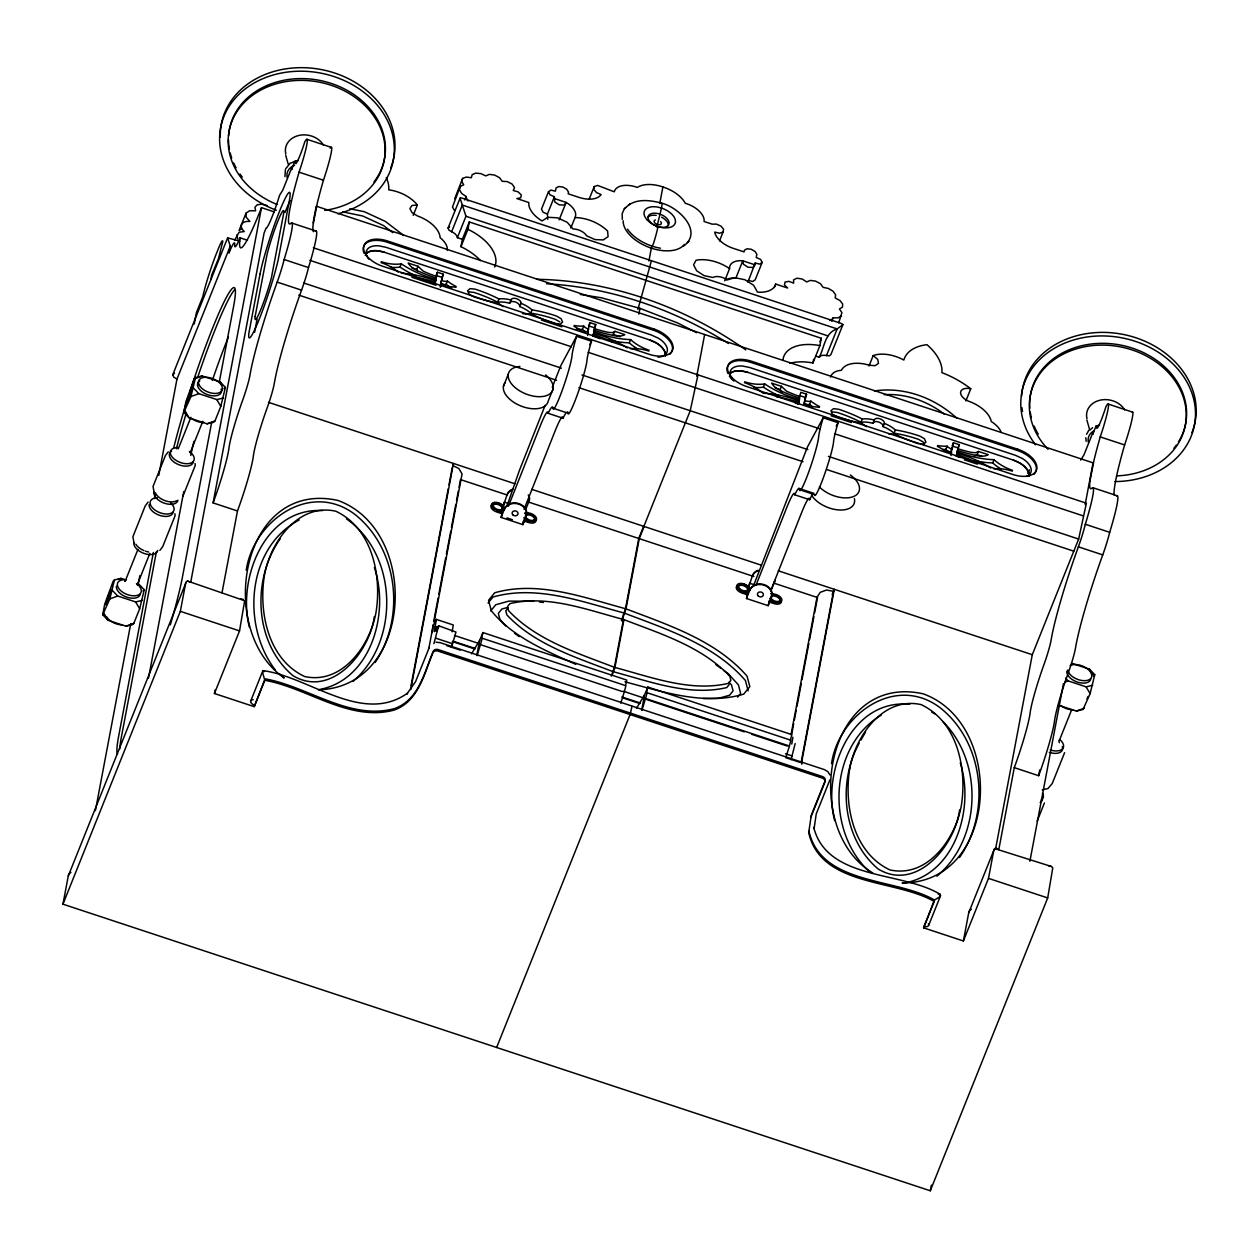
<?xml version="1.0" encoding="UTF-8"?>
<svg xmlns="http://www.w3.org/2000/svg" width="1259" height="1259" viewBox="0 0 1259 1259"><rect width="100%" height="100%" fill="white"/><g stroke="black" fill="none" stroke-linecap="round" stroke-linejoin="round"><path stroke-width="1.5" d="M106.149 603.391L106.055 604.792L111.107 589.889L108.085 596.546M838.699 322.871L841.925 312.657L839.438 308.959L842.476 307.149L842.649 303.97L839.926 300.523L835.221 297.942L835.598 294.779L833.049 291.238L828.391 288.468L823.134 287.351L820.475 283.763L815.596 281.119L810.324 280.411L806.72 281.937L802.203 279.026L796.963 278.192L793.579 279.844L793.674 283.165L788.937 281.339L785.034 282.095L784.483 284.927L787.646 288.028L775.701 284.093A26.974 15.155 21.8 0 1 757.462 292.119L753.622 285.274L744.919 279.734L734.784 277.672L727.214 279.923A10.796 6.059 21.8 0 0 712.862 277.484L704.096 275.642L696.683 270.795L693.567 264.878L696.022 260.283A29.728 16.713 21.8 0 1 729.559 268.655A18.743 10.544 21.8 0 1 742.794 260.802L754.865 264.783L755.18 263.068L759.696 264.107L762.183 262.423L760.593 259.385L756.234 257.513L756.848 254.271L755.007 251.407L751.182 249.266L747.043 248.778L744.415 250.163L744.085 251.926L733.131 248.306A22.127 12.433 21.8 0 1 714.703 232.097L719.487 233.23L723.012 232.144L723.642 229.358L721.061 226.179L716.481 224.118L712.075 224.133L704.111 221.505A20.962 11.772 21.8 0 0 685.289 203.281A27.887 15.675 21.8 0 0 662.895 186.962A27.887 15.675 21.8 0 0 637.337 187.434A20.962 11.772 21.8 0 0 614.25 191.809L597.632 185.403L594.217 186.6L589.338 198.749M814.101 828.658L816.225 813.959L829.949 779.73M594.217 186.6L593.776 189.432L596.514 192.596L601.141 194.563A22.127 12.433 21.8 0 1 579.093 197.411L568.155 193.792L568.486 192.029L566.644 189.18L562.82 187.024L558.681 186.537L556.053 187.921L555.439 191.163L550.938 190.109L548.452 191.793L541.48 209.167L543.07 212.204L547.429 214.077L547.759 219.271M138.978 584.286L144.281 589.779L139.67 608.758L133.847 623.299L132.573 624.621L125.931 626.179L108.022 620.262L102.719 614.754L104.717 604.163L113.168 581.233L114.443 579.927L121.069 578.369L124.657 579.549M102.719 614.754L109.832 598.891L114.443 579.927M813.723 827.368C827.116 880.655 902.341 871.039 940.158 894.331L939.67 896.912L934.446 900.012L923.602 927.836L963.387 940.977L968.722 912.728L994.547 848.535L1051.328 866.46L1052.792 867.781L1047.693 897.935L930.291 1190.778L62.95 904.182L68.285 875.934L186.411 581.501L187.717 581.107L244.655 600.748L239.54 630.901L214.439 693.52L254.239 706.661L264.799 680.301L262.785 673.235L263.273 670.669C309.289 676.76 362.214 725.247 407.538 693.158L406.814 694.087L415.596 681.575L429.319 647.346M95.416 810.639L130.731 623.756M138.018 585.23L139.843 575.599M154.401 498.533L155.487 492.741M158.76 475.414L176.968 379.085L230.287 246.087L227.627 237.888L239.792 241.083M194.232 324.082L196.388 312.673L202.856 296.51A34.292 3.116 -71.7 0 1 217.602 250.62A20.27 1.841 -71.7 0 1 222.796 241.445L218.484 258.567L211.732 274.918A49.526 4.501 -71.7 0 0 210.977 279.655M153.362 552.465L118.724 735.791A103.631 9.427 -71.7 0 0 117.528 754.11M156.462 551.442L121.462 736.688A103.631 9.427 -71.7 0 0 119.715 748.979M183.845 412.385L185.844 401.794L194.279 378.88L195.554 377.558L202.195 376L220.105 381.918L225.408 387.426L220.797 406.389L214.974 420.931L213.684 422.253L207.058 423.811L189.149 417.894L183.845 412.385L190.943 396.538L195.554 377.558M148.515 678.05L183.751 491.577M230.287 246.087L228.965 253.09A26.408 2.408 -71.7 0 1 234.725 244.671A29.571 2.691 -71.7 0 0 240.107 237.841A91.718 8.341 -71.7 0 0 261.479 207.672L274.383 211.937M211.685 422.269L182.524 576.653A103.631 9.427 -71.7 0 1 170.311 624.857M219.349 381.745L233.576 306.488A103.631 9.427 -71.7 0 0 225.377 299.312A103.631 9.427 -71.7 0 0 190.345 390.369M62.95 904.182L180.336 611.339L185.687 583.09M190.77 581.941L261.479 207.672M213.101 502.908L264.091 233.057L266.074 228.084A28.233 2.565 -71.7 0 0 279.545 195.35L282.771 190.156L292.324 166.33L291.71 169.572A9.49 0.866 -71.7 0 1 295.535 161.813A20.018 1.826 -71.7 0 0 298.131 159.862A20.018 1.826 -71.7 0 0 304.788 141.858A31.145 2.833 -71.7 0 1 306.787 144.895A31.145 2.833 -71.7 0 1 299.06 172.168A85.455 7.774 -71.7 0 0 290.971 223.331A47.165 4.296 -71.7 0 1 284.125 259.527A23.606 2.156 -71.7 0 1 277.185 282.11A82.48 7.507 -71.7 0 0 249.959 375.166A22.457 2.046 -71.7 0 1 242.688 400.11A41.578 3.777 -71.7 0 0 228.949 448.173A45.182 4.107 -71.7 0 1 213.101 502.908L237.479 510.965L221.993 592.863M254.586 332.345L257.088 319.094M214.439 693.52L215.1 690.042M313.082 222.843L316.229 206.177L1093.048 462.84L1085.179 504.481M254.239 706.661L265.082 678.837C307.936 686.438 349.388 720.604 394.335 708.644C418.838 699.957 424.252 672.621 433.19 651.359A3.95 3.242 10.7 0 1 438.132 649.565L822.583 776.598A3.95 3.242 10.7 0 1 825.101 780.863L811.237 815.439L808.687 832.734C821.167 886.966 895.621 879.034 934.162 901.475L923.602 927.836M435.85 276.901L435.315 279.75L437.408 272.227L443.152 274.132L440.634 283.842A6.515 3.667 21.8 0 0 446.158 284.298A31.034 17.437 21.8 0 0 451.745 288.059M434.717 282.913L436.291 278.176A118.44 66.554 21.8 0 1 417.516 270.779A15.407 8.656 21.8 0 1 408.184 263.037L417.988 266.278L423.244 271.189A99.131 55.711 21.8 0 0 436.605 276.524M440.634 283.842L443.152 274.132M440.729 286.91L441.342 283.668A6.515 3.667 21.8 0 1 446.394 286.706A31.034 17.437 21.8 0 1 455.947 287.32L456.104 286.47A31.034 17.437 21.8 0 1 447.449 281.072A6.515 3.667 21.8 0 1 441.925 280.615M480.419 260.503A43.735 24.582 21.8 0 0 460.951 246.685L462.352 239.336L469.308 221.962L821.293 338.262L819.892 345.627L812.936 362.985A43.735 24.582 21.8 0 0 789.96 363.316M460.951 246.685L467.923 229.327L469.308 221.962M411.016 685.825L448.267 488.681M448.991 484.825L452.28 467.419M410.733 689.602L453.46 463.469L452.642 465.5L458.89 468.553L462.069 473.951L434.119 622.166M433.049 624.842L432.136 632.663M433.773 621.017L438.101 598.088M438.824 594.264L445.686 557.942M446.41 554.117L450.753 531.188M451.462 527.364L455.805 504.434M456.529 500.61L458.323 491.041M459.047 487.233L460.495 479.585L507.44 495.086M428.926 647.992L433.096 625.928L436.354 619.397L453.271 624.983L452.123 631.845M554.07 198.434L566.125 202.416L564.315 205.075L559.264 204.839L554.715 201.896L554.385 196.719L550.041 194.83L548.452 191.793M501.145 517.433L504.324 509.203A11.488 9.442 10.7 0 1 518.865 503.584A11.488 9.442 10.7 0 1 526.026 516.379L522.831 524.61L501.145 517.433L502.168 512.901L496.88 511.154L497.179 510.383M503.285 506.118L507.078 494.661A11.488 9.442 10.7 0 1 512.681 489.169M501.554 516.111L502.168 512.901M476.799 655.325L479.616 640.422L482.937 632.569L626.699 680.065L626.463 682.158L625.408 685.573L481.646 638.061L482.937 632.569M504.324 509.203L504.229 509.769A11.488 9.442 10.7 0 1 518.755 504.135A11.488 9.442 10.7 0 1 525.916 516.93M507.078 494.661L506.968 495.228A11.488 9.442 10.7 0 1 512.57 489.735M506.952 506.087L519.385 470.488L545.131 405.351M522.831 524.61L523.555 520.833L528.843 522.579A6.751 3.793 21.8 0 0 535.941 520.911M529.315 496.833A11.488 9.442 10.7 0 1 528.764 501.837L528.654 502.388A11.488 9.442 10.7 0 0 528.261 494.913M588.079 329.118L587.465 332.36L589.983 322.65L595.727 324.539L593.618 332.061L595.727 324.539M587.575 335.429L588.189 332.187A6.515 3.667 21.8 0 0 582.649 331.731A31.034 17.437 21.8 0 0 574.01 326.317L574.167 325.483A31.034 17.437 21.8 0 0 583.72 326.097A6.515 3.667 21.8 0 0 588.756 329.134M593.02 335.224L594.594 330.488A118.44 66.554 21.8 0 0 613.794 335.634A15.407 8.656 21.8 0 0 624.794 334.611L614.99 331.369L612.393 332.612L608.601 332.439A99.131 55.711 21.8 0 1 594.909 328.835M592.8 336.342L594.594 330.488M638.88 314.073L639.965 308.361L601.33 297.769L580.257 294.449M648.92 260.959L651.344 248.149L653.563 243.255A26.895 2.455 -71.7 0 0 658.001 226.557L657.607 227.297M659.763 203.517L662.895 186.962M656.836 227.155L661.494 208.065A26.895 2.455 -71.7 0 0 661.683 203.187C651.139 200.323 638.219 198.45 628.697 205.012M614.408 667.333L623.457 619.444C660.629 633.812 701.798 646.465 729.779 676.256L730.865 680.379L728.442 683.338C690.31 692.308 651.045 677.012 614.408 667.333L611.276 676.177M621.411 620.593L625.503 608.664L638.754 538.474L643.632 526.293M614.911 667.506L623.96 619.617C587.323 609.923 548.058 594.626 509.926 603.612L507.503 606.57L508.589 610.678C536.586 640.469 577.739 653.122 614.911 667.506L612.252 674.808M621.899 620.75L625.991 608.837L639.257 538.647L644.12 526.467M696.762 376.173L704.647 334.501M641.728 709.824L644.545 694.921L647.866 687.052L791.628 734.564L791.392 736.657L790.337 740.056L646.575 692.56L647.866 687.052M747.893 282.158L755.18 263.068M746.493 598.513L749.672 590.266A11.488 9.442 10.7 0 1 764.213 584.648A11.488 9.442 10.7 0 1 771.358 597.443L768.179 605.673L746.493 598.513L747.516 593.965L742.212 592.218L742.527 591.447M746.902 597.175L747.516 593.965M758.028 570.233A11.488 9.442 10.7 0 0 752.426 575.741L748.633 587.182L749.546 583.2L754.975 584.994M749.672 590.266L749.561 590.833A11.488 9.442 10.7 0 1 764.103 585.199A11.488 9.442 10.7 0 1 771.263 597.994L771.358 597.443M752.426 575.741L752.315 576.292A11.488 9.442 10.7 0 1 757.918 570.799M762.907 393.28A68.254 38.352 21.8 0 1 792.572 398.694L799.213 400.897L798.93 402.392A118.44 66.554 21.8 0 0 779.73 397.246A15.407 8.656 21.8 0 0 776.52 396.774M804.06 403.934L805.272 397.451L799.544 395.546L798.725 399.843L800.834 392.32L806.578 394.209L804.06 403.934A6.515 3.667 21.8 0 0 809.584 404.375A31.034 17.437 21.8 0 0 812.26 406.327M812.936 362.985L813.629 359.319M768.179 605.673L769.202 601.125L774.49 602.888L774.804 602.117M774.789 580.462A11.488 9.442 10.7 0 1 774.112 582.901L774.002 583.468A11.488 9.442 10.7 0 0 774.694 581.013M791.171 734.013L817.012 597.285L820.27 592.312L826.534 590.03L833.489 591.321L801.338 761.412M791.518 735.162L793.689 723.705M794.398 719.88L796.207 710.328M796.931 706.504L801.275 683.558M801.983 679.734L808.845 643.428M809.568 639.603L813.912 616.658M814.636 612.834L817.516 597.553L774.285 583.263M801.432 763.253L834.292 589.306L832.136 594.72M951.19 450.832L951.804 447.59M951.001 455.506L951.615 452.264A6.515 3.667 21.8 0 0 946.076 451.808A31.034 17.437 21.8 0 0 937.436 446.41L937.593 445.56A31.034 17.437 21.8 0 0 947.146 446.174A6.515 3.667 21.8 0 0 952.182 449.211L950.891 452.437A6.515 3.667 21.8 0 1 945.839 449.4A31.034 17.437 21.8 0 1 942.786 449.463M952.182 449.211L953.409 442.727L959.153 444.632L957.045 452.154L959.153 444.632M990.676 468.018A68.254 38.352 21.8 0 0 964.174 455.396L957.532 453.209L957.249 454.704A118.44 66.554 21.8 0 1 976.024 462.1A15.407 8.656 21.8 0 1 979.014 463.674M958.02 450.565L956.447 455.302L958.02 450.565A118.44 66.554 21.8 0 0 977.22 455.727A15.407 8.656 21.8 0 0 988.221 454.688L978.416 451.446L975.819 452.689L972.027 452.516A99.131 55.711 21.8 0 1 958.335 448.912M934.162 901.475L934.446 900.012C895.904 877.554 821.45 885.502 808.955 831.255M963.387 940.977L988.488 878.373L993.823 850.124M930.291 1190.778L931.361 1185.128M995.507 849.353L1032.286 654.711L1078.648 539.057L1086.391 503.207L313.318 247.771M998.812 849.542L1014.282 767.644A45.182 4.107 -71.7 0 0 1030.13 712.909A41.578 3.777 -71.7 0 1 1043.868 664.846A22.457 2.046 -71.7 0 0 1051.139 639.887A82.48 7.507 -71.7 0 1 1078.365 546.831A23.606 2.156 -71.7 0 0 1085.305 524.263A47.165 4.296 -71.7 0 0 1092.151 488.067A85.455 7.774 -71.7 0 1 1089.901 481.442L1094.071 459.944A85.455 7.774 -71.7 0 1 1100.24 436.904A31.145 2.833 -71.7 0 0 1107.967 409.631A31.145 2.833 -71.7 0 0 1105.969 406.578A20.018 1.826 -71.7 0 1 1099.312 424.598A20.018 1.826 -71.7 0 1 1096.715 426.549A9.49 0.866 -71.7 0 0 1092.891 434.292L1093.504 431.066L1083.952 454.892L1080.726 460.086M1014.282 767.644L1038.659 775.701L1039.745 769.91M1029.893 861.25L1063.43 683.763M1058.473 705.15L1076.382 711.067L1083.023 709.494L1090.121 693.646L1094.748 674.667L1089.444 669.174L1071.535 663.257M190.739 455.49L193.083 444.868A89.845 8.184 -71.7 0 1 193.965 441.342M285.4 169.509L284.943 176.606M451.43 647.441L455.978 632.049L438.62 625.754C433.348 638.549 438.462 624.228 436.401 627.69A10.182 0.929 -71.7 0 1 435.205 626.258L436.354 619.397M791.754 744.069L792.902 737.207M188.016 398.017L187.182 402.424L192.218 387.52L190.534 390.558M559.169 219.79L566.125 202.416A18.743 10.544 21.8 0 1 575.017 217.587A29.728 16.713 21.8 0 1 607.593 231.058L608.113 236.645L603.266 239.918L595.003 239.588L586.615 235.779A10.796 6.059 21.8 0 0 573.081 228.996L567.195 222.308L557.532 217.807L547.87 217.288L542.047 220.954A26.974 15.155 21.8 0 1 528.811 202.51L516.867 198.56L520.754 197.789L521.273 194.94L518.094 191.856L513.263 190.502L514.538 187.638L512.13 184.082L507.22 181.564L502.199 181.312L499.555 177.724L494.661 175.08L489.405 174.371L485.785 175.898L480.749 173.6L475.65 173.144L472.156 174.686L471.354 177.724L466.271 177.063L462.651 178.416L461.691 181.327L463.705 184.805L460.212 186.521L459.441 189.7L461.612 193.382L466.082 196.514A17.217 9.679 21.8 0 0 468.112 200.999M451.493 646.26L452.28 643.113M246.229 570.264C253.389 521.305 309.683 480.545 354.55 514.128C398.237 548.405 405.776 617.256 375.151 662.47M374.316 616.548C369.753 652.304 331.148 698.808 292.891 675.611C253.925 642.641 251.706 579.156 280.238 538.742M622.292 691.537L480.403 644.639L480.859 643.113A10.513 0.96 -71.7 0 0 481.914 639.116A10.513 0.96 -71.7 0 0 481.835 637.951L481.646 638.061M831.507 763.662C838.683 714.687 894.976 673.927 939.844 707.527C984.145 742.259 991.069 812.165 959.484 857.536M959.61 809.93C955.03 845.702 916.442 892.206 878.184 869.009C842.664 839.139 837.314 782.484 859.205 743.109M106.889 600.37L107.692 597.82M637.904 309.462L651.422 260.692M433.914 643.679L438.62 625.754M791.061 759.649L795.169 743.565M454.719 198.686L462.651 178.416M754.235 583.908L807.46 447.008L823.166 417.783L838.085 422.709A31.381 2.848 -71.7 0 0 833.568 441.83A29.366 2.675 -71.7 0 1 823.811 476.469A29.366 2.675 -71.7 0 1 814.494 494.614L799.575 489.688A41.83 3.808 -71.7 0 0 794.712 494.787A36.212 3.289 -71.7 0 0 786.403 508.431L756.454 584.066M552.276 387.253L560.869 365.535L576.575 336.295L591.494 341.22A31.381 2.848 -71.7 0 0 586.962 360.357A29.366 2.675 -71.7 0 1 577.22 394.996A29.366 2.675 -71.7 0 1 567.903 413.141L552.984 408.199A41.83 3.808 -71.7 0 0 548.121 413.298A36.212 3.289 -71.7 0 0 539.812 426.958L508.431 506.197M524.059 509.313L554.731 431.884A36.212 3.289 -71.7 0 1 563.041 418.24A41.83 3.808 -71.7 0 1 565.559 413.597M770.665 590.801L801.322 513.373A36.212 3.289 -71.7 0 1 809.647 499.713A41.83 3.808 -71.7 0 1 813.818 493.339L798.898 488.413M176.968 379.085L173.773 377.149L172.766 374.726L227.627 237.888M234.615 240.217L239.116 232.207L244.23 231.562A11.992 6.736 21.8 0 1 249.896 221.442L246.15 217.178L246.04 213.149L249.644 210.741L255.64 210.804L254.916 207.31L257.135 204.839L261.62 204.163L267.002 205.485M246.04 213.149L239.084 230.507L241.476 228.902M125.302 580.903L137.939 549.396M178.259 448.833L190.88 417.327M137.247 584.853L149.868 553.346M190.188 452.768L202.825 421.261M182.87 496.329L195.255 465.421L195.066 463.422M413.172 215.431L417.358 204.997A28.154 15.816 21.8 0 0 388.732 189.841A52.705 29.618 21.8 0 0 386.261 177.55M390.4 267.238A31.412 17.657 21.8 0 0 399.969 267.05L401.259 263.823A68.254 38.352 21.8 0 0 429.366 277.484L436.007 279.671M417.374 270.874L416.698 269.505L417.988 266.278M250.651 701.184L262.627 671.283M460.212 186.521L452.469 207.058L454.641 210.757M462.352 239.336L457.379 237.683A8.199 4.611 21.8 0 0 451.635 231.735L448.944 230.114L448.094 228.052L460.07 198.167L461.172 197.836L841.657 323.563L842.901 324.665L830.909 354.55L829.429 355.825L826.486 355.589A8.199 4.611 21.8 0 0 819.294 357.273L815.974 356.187M451.635 231.735L462.321 205.075L460.07 198.167M464.697 199.992L466.082 196.514M437.408 272.227L436.118 275.469L441.862 277.358M435 281.402L436.291 278.176M457.379 237.683L465.956 216.28L462.321 205.075L837.172 328.929L842.901 324.665M440.052 286.895L441.342 283.668M446.158 284.298L447.449 281.072M468.836 291.852L473.809 292.387A88.303 49.62 21.8 0 1 497.635 302.191L498.942 298.95A22.426 12.606 21.8 0 1 510.981 300.02A5.304 2.99 21.8 0 1 516.552 298.713A5.304 2.99 21.8 0 1 521.021 303.34A22.426 12.606 21.8 0 1 532.022 309.887A88.303 49.62 21.8 0 1 556.541 316.072L561.105 318.684L562.6 322.099L560.066 324.208L555.109 323.673A88.303 49.62 21.8 0 1 531.267 313.869A22.426 12.606 21.8 0 1 522.391 313.538M497.635 302.191A22.426 12.606 21.8 0 1 509.675 303.246L510.981 300.02M547.429 214.077L554.385 196.719M559.814 321.911L555.25 319.298A88.303 49.62 21.8 0 0 530.731 313.113A22.426 12.606 21.8 0 0 519.731 306.567L521.021 303.34M530.731 313.113L532.022 309.887M503.458 386.245L508.306 374.128M570.846 228.005L575.017 217.587M496.88 511.154A6.751 3.793 21.8 0 0 503.962 509.486A6.751 3.793 21.8 0 0 498.296 503.6L498.611 502.829A6.751 3.793 21.8 0 1 503.065 510.32A6.751 3.793 21.8 0 1 492.017 506.669A6.751 3.793 21.8 0 1 498.611 502.829M553.079 388.921L548.216 401.039A23.669 13.298 21.8 0 1 520.439 405.807A23.669 13.298 21.8 0 1 504.859 383.082M576.166 329.166A31.034 17.437 21.8 0 0 582.429 329.323L583.72 326.097M589.983 322.65L588.693 325.876L594.421 327.781M525.695 509.502L528.764 501.837M526.026 516.379L523.256 523.272L523.854 520.061L529.158 521.808L529.457 521.053M527.285 513.719A6.751 3.793 21.8 0 1 530.574 514.27L530.889 513.499M477.051 655.671L480.403 644.639M612.598 335.382L614.99 331.369M637.699 348.948A31.412 17.657 21.8 0 1 629.327 342.841L630.617 339.6A31.412 17.657 21.8 0 0 649.03 350.222L648.873 351.056A31.412 17.657 21.8 0 0 630.318 348.774M719.534 240.831L723.012 232.144M724.68 280.804L729.559 268.655M643.868 526.388L690.231 410.733L697.99 374.867M762.183 262.423L755.211 279.797L752.725 281.481L748.224 280.427M774.301 287.556L775.701 284.093M620.813 703.183L624.621 690.609A10.513 0.96 -71.7 0 0 625.676 686.611A10.513 0.96 -71.7 0 0 625.597 685.463L625.408 685.573M496.628 1047.472L630.082 714.545L631.971 706.504M753.826 387.316A31.412 17.657 21.8 0 0 763.395 387.127L764.685 383.901A68.254 38.352 21.8 0 0 792.792 397.561L799.434 399.764L799.717 398.253A118.44 66.554 21.8 0 1 780.942 390.872A15.407 8.656 21.8 0 1 771.61 383.114L781.414 386.356L786.67 391.281A99.131 55.711 21.8 0 0 800.032 396.601M641.98 710.17L645.788 697.596A10.513 0.96 -71.7 0 0 646.843 693.599A10.513 0.96 -71.7 0 0 646.764 692.45L646.575 692.56M781.965 392.289L780.108 389.582L781.414 386.356M819.892 341.74L821.293 338.262M797.923 404.123L799.213 400.897M831.79 321.297L833.175 317.819L838.242 317.835L841.484 315.93M819.294 357.273C824.377 347.547 824.802 332.675 837.172 328.929L826.486 355.589M805.272 397.451L806.578 394.209M809.584 404.375L810.875 401.149A31.034 17.437 21.8 0 0 819.53 406.563L819.373 407.397A31.034 17.437 21.8 0 0 809.82 406.783A6.515 3.667 21.8 0 0 804.769 403.746M743.644 584.664L743.959 583.893A6.751 3.793 21.8 0 1 748.413 591.384A6.751 3.793 21.8 0 1 737.365 587.733A6.751 3.793 21.8 0 1 743.959 583.893M771.043 590.581L774.112 582.901M769.202 601.125L768.903 601.896L774.191 603.643A6.751 3.793 21.8 0 0 781.288 601.975M868.993 366.039L873.164 355.62A28.154 15.816 21.8 0 1 903.82 360.043A52.705 29.618 21.8 0 1 926.954 344.667A52.705 29.618 21.8 0 1 941.889 372.617A68.395 38.431 21.8 0 1 970.752 388.795L965.873 400.944M832.168 411.913L837.125 412.448A88.303 49.62 21.8 0 1 860.967 422.237L862.258 419.011A22.426 12.606 21.8 0 1 874.297 420.065A5.304 2.99 21.8 0 1 879.884 418.759A5.304 2.99 21.8 0 1 884.353 423.386A22.426 12.606 21.8 0 1 895.354 429.933A88.303 49.62 21.8 0 1 919.873 436.118L924.436 438.73L925.916 442.161L923.398 444.254L920.093 443.892M860.967 422.237A22.426 12.606 21.8 0 1 873.006 423.307L874.297 420.065M924.625 445.387L923.146 441.972L918.566 439.36A88.303 49.62 21.8 0 0 894.047 433.175A22.426 12.606 21.8 0 0 883.047 426.612L884.353 423.386M894.047 433.175L895.354 429.933M785.742 757.682L789.456 746.036L645.694 698.54M945.839 449.4L947.146 446.174M953.409 442.727L952.119 445.969L957.847 447.858M810.969 816.918L824.818 782.327A3.95 3.242 10.7 0 0 822.316 778.062L437.864 651.045A3.95 3.242 10.7 0 0 432.907 652.839C423.968 674.084 418.57 701.436 394.051 710.107C349.121 722.068 307.668 687.902 264.799 680.301M956.226 456.435L957.532 453.209M974.387 455.931L977.11 454.688L978.416 451.446M974.387 460.589A68.254 38.352 21.8 0 0 992.753 462.919L994.043 459.692A31.412 17.657 21.8 0 0 1012.456 470.299L1012.299 471.149A31.412 17.657 21.8 0 0 993.744 468.852M1027.958 473.431L1029.421 469.78M928.717 925.223L940.693 895.338M1059.527 740.024L1071.456 710.265M1037.148 821.136L1044.435 802.959M1064.595 752.677L1052.209 783.57L1047.976 788.527L1042.263 789.881M630.098 203.801L624.322 208.789L622.151 213.684L622.324 219.349M683.181 246.355C703.986 231.687 678.444 207.121 661.683 203.187M1086.58 434.229L1088.846 430.185M1086.942 698.934L1088.044 696.495M589.637 344.667L591.494 341.22M836.244 426.156L838.085 422.709M861.014 739.977L865.531 732.124M285.84 168.549L290.436 162.93M471.558 653.814L479.616 640.422M636.487 708.313L644.545 694.921M789.456 746.036L789.55 745.108A10.513 0.96 -71.7 0 0 790.605 741.11A10.513 0.96 -71.7 0 0 790.526 739.946L790.337 740.056M754.865 264.783L753.055 267.443L748.003 267.207L743.455 264.264L742.794 260.802L735.838 278.16A18.743 10.544 21.8 0 0 725.971 279.781M168.25 451.808L165.417 455.569L153.031 486.462L154.306 493.245M148.09 502.105L145.257 505.85L132.872 536.743L134.146 543.526M159.877 550.372L162.71 546.611L175.095 515.718L174.922 513.703M488.067 603.045L492.993 597.034C536.586 584.538 582.209 601.802 624.291 613.07M490.742 610.867L495.794 604.729L508.856 601.11L533.659 601.283M508.227 607.861L505.803 610.804L506.889 614.927C534.886 644.718 576.04 657.371 613.212 671.739M729.166 684.613L726.742 687.571C688.61 696.557 649.345 681.261 612.708 671.566M737.632 697.14L740.654 693.441L738.404 684.896L728.158 673.565L723.563 670.26M124.814 581.359L126.435 579.408M224.133 388.732L225.408 387.426M143.007 591.101L144.281 589.779M1093.457 675.989L1094.748 674.667M352.961 681.465C400.11 641.004 397.844 554.684 346.461 518.881M936.885 876.233C981.548 838.903 983.688 762.246 942.881 721.486M172.766 374.726L174.529 373.199M448.094 228.052L449.573 226.777M624.322 208.789L625.833 207.483M687.445 242.657L688.956 241.366M299.154 519.998C246.827 547.523 241.24 625.518 275.186 669.804M881.221 715.143C828.957 746.288 825.574 831.145 869.009 871.322M194.279 378.88L202.195 376M190.943 396.538L198.859 393.658L216.768 399.575L223.41 398.017M207.058 423.811L214.974 420.931M117.905 579.518L121.069 578.369M109.832 598.891L117.732 596.026L135.642 601.944L142.283 600.386M125.931 626.179L133.847 623.299M1065.035 682.063L1068.199 680.914L1086.108 686.832L1092.733 685.274M1076.382 711.067L1084.298 708.188M507.346 607.53L501.869 609.041L498.328 613.369L499.917 619.397L506.039 626.164M319.046 689.602C371.421 679.986 389.739 612.755 374.364 567.573M902.609 883.314C955.455 875.225 974.734 808.168 960.271 762.781M417.358 204.997L411.992 205.5L409.899 208.553L412.071 212.692L417.469 215.95A28.028 15.753 21.8 0 1 440.131 237.699A21.702 12.197 21.8 0 1 447.275 250.415M874.344 390.967C904.418 386.434 934.776 397.986 956.919 418.256M884.274 394.681C905.677 393.327 927.6 401.165 944.423 414.258M703.183 698.509L718.59 698.289L729.543 695.267L733.084 690.939L731.495 684.927L729.04 682.205M536.523 279.293C611.103 280.427 685.022 307.086 745.753 349.892M546.579 283.747C610.804 287.32 674.053 309.336 728.394 343.455M938.238 894.158L940.158 894.331M436.023 642.216L440.099 642.641L824.551 769.674L827.966 771.736L829.823 774.867M539.497 601.991L543.384 602.479M322.493 510.572C264.815 507.33 237.054 578.762 249.376 627.25M909.659 704.253C851.147 698.714 821.97 771.751 834.67 820.632M318.59 689.822C413.975 686.879 420.207 530.338 337.868 500.421C240.343 479.112 215.824 631.137 284.172 677.846M902.089 882.937C999.016 883.377 1005.972 723.563 923.146 693.819C824.283 672.086 800.126 829.461 872.802 872.959M349.797 208.742L364.37 211.732L385.254 221.364L403.746 235.464M342.637 211.858L362.671 215.981L383.554 225.597L392.808 232.663M747.862 372.381L740.67 370.886A18.334 10.308 21.8 0 0 730.251 373.325A18.429 10.355 21.8 0 1 747.563 372.271L1013.432 460.133L1020.294 463.281A18.334 10.308 21.8 0 1 1029.217 476.28M240.563 598.796L243.176 599.426M1048.716 865.83L1051.328 866.46M625.991 608.837C583.908 597.569 538.285 580.305 494.693 592.784L488.539 600.307L491.293 610.772C512.822 637.18 545.54 650.62 575.788 664.359M624.936 681.796C663.052 691.915 704.489 705.748 743.676 694.15L749.829 686.643L747.075 676.177C715.978 640.39 668.498 625.093 625.503 608.664M307.133 139.371L331.51 147.429M1108.313 404.108L1132.691 412.165M465.956 216.28L827.871 335.87M299.06 172.168L323.437 180.226A85.455 7.774 -71.7 0 0 317.268 203.266L313.098 224.763A85.455 7.774 -71.7 0 0 313.444 231.672M1100.24 436.904L1124.617 444.946A85.455 7.774 -71.7 0 0 1114.168 495.055M291.647 222.985L316.025 231.042M1092.843 487.705L1117.205 495.763M411.787 267.884L416.698 269.505M613.684 334.595L620.231 336.751M775.214 387.977L780.108 389.582M977.11 454.688L982.02 456.309M594.311 331.983L600.968 334.186A68.254 38.352 21.8 0 0 630.617 339.6M957.737 452.075L964.378 454.263A68.254 38.352 21.8 0 0 994.043 459.692M411.898 277.279L435.96 285.242M541.496 320.101L561.813 326.821M831.082 415.8L851.399 422.505M964.331 459.818L977.299 464.115M309.966 260.377L571.381 346.76M588.189 352.315L819.735 428.815M834.686 433.757L1083.039 515.812M240.107 237.841L247.488 240.28M284.125 259.527L308.502 267.585A23.606 2.156 -71.7 0 1 301.562 290.152A82.48 7.507 -71.7 0 0 274.336 383.208A22.457 2.046 -71.7 0 1 267.065 408.168A41.578 3.777 -71.7 0 0 253.327 456.23A45.182 4.107 -71.7 0 1 237.479 510.965M1085.305 524.263L1109.683 532.321A23.606 2.156 -71.7 0 1 1102.742 554.889A82.48 7.507 -71.7 0 0 1075.516 647.944A22.457 2.046 -71.7 0 1 1068.246 672.888A41.578 3.777 -71.7 0 0 1054.507 720.966A45.182 4.107 -71.7 0 1 1038.659 775.701M303.702 283.007L561.388 368.147M581.941 374.946L807.885 449.605M828.422 456.387L1078.648 539.057M277.185 282.11L301.562 290.152M1078.365 546.831L1102.742 554.889M298.839 295.125L556.541 380.265M578.951 387.678L803.022 461.723M827.305 469.733L1073.785 551.174M548.121 413.298L563.041 418.24M794.712 494.787L809.647 499.713M268.545 402.361L515.057 483.818M531.865 489.373L761.49 565.244M778.282 570.799L1032.286 654.711M527.867 501.837L753.873 576.512M507.818 503.332L504.198 502.136L503.6 505.347L498.296 503.6M525.286 512.507L530.574 514.27M745.407 585.246L748.932 586.411M770.634 593.587L774.159 594.752M524.972 513.279L528.512 514.443M501.853 513.656L496.565 511.909A6.751 3.793 21.8 0 1 492.112 504.434M747.201 594.736L741.913 592.989A6.751 3.793 21.8 0 1 737.459 585.498M506.984 517.905L512.397 519.699M435.205 626.258L438.588 627.375M454.515 635.465L478.703 643.443M623.299 691.222L643.758 697.99M647.189 699.752L744.274 731.841M751.749 734.312L787.221 746.02M453.035 641.177L475.367 648.558M621.82 696.951L640.438 703.089M452.422 641.586L474.737 648.967M623.063 697.974L639.808 703.513M435.724 638.171L452.626 643.758M785.49 753.748L792.257 755.982M446.772 645.647L460.306 650.116M786.419 757.871L799.937 762.34M180.336 611.339L239.54 630.901M988.488 878.373L1047.693 897.935M623.803 612.913C666.798 629.327 714.278 644.639 745.375 680.427L748.129 690.876M639.965 308.361L677.83 323.044L696.605 332.706M995.869 848.141L997.679 848.959M187.717 581.107L189.527 581.926M649.565 339.899L656.443 343.046A18.334 10.308 21.8 0 1 665.35 356.061A18.429 10.355 21.8 0 0 649.864 339.993L383.995 252.146L376.819 250.651A18.334 10.308 21.8 0 0 366.385 253.106M931.754 712.279L934.933 713.9M263.273 670.669L264.516 671.551M715.93 664.721L720.51 668.041M514.648 633.324L519.243 636.645M873.164 355.62L877.712 359.382L878.483 363.379L875.084 365.692L869.166 365.204A28.028 15.753 21.8 0 0 841.437 370.303A21.702 12.197 21.8 0 0 830.61 377.07M279.451 673.864L283.716 677.924M1065.539 678.16L1068.199 680.914M193.556 388.15L198.859 393.658M112.444 590.518L117.732 596.026M1089.444 669.174L1092.655 674.619M1086.108 686.832L1090.121 693.646M220.105 381.918L221.71 384.64M216.768 399.575L220.797 406.389M185.12 411.079L189.149 417.894M135.642 601.944L139.67 608.758M103.993 613.432L108.022 620.262M1089.413 428.973L1086.895 420.05M288.232 164.252L285.714 155.313M236.708 235.008L237.841 238.99M1058.819 740.402L1059.354 742.716M1085.793 437.723L1086.124 441.327M801.637 762.907A17.059 1.558 -71.7 0 1 801.794 764.26M968.722 912.728A14.73 8.278 21.8 0 1 971.366 909.234M928.371 923.744A4.611 2.581 21.8 0 1 923.87 926.356M1026.384 476.5A18.334 10.308 21.8 0 0 1022.245 458.433L1015.368 455.286L749.797 367.534L742.621 366.039A18.334 10.308 21.8 0 0 732.533 379.415M1033.718 474.454A22.615 12.716 21.8 0 0 1017.272 450.423L750.899 362.419A22.615 12.716 21.8 0 0 727.844 373.372M733.997 381.147A22.615 12.716 21.8 0 1 729.402 376.221M660.597 221.631A3.824 2.14 21.8 0 1 660.015 224.653A3.824 2.14 21.8 0 1 654.916 222.969A3.824 2.14 21.8 0 1 655.483 219.947M684.377 244.403A33.316 18.728 21.8 0 1 648.605 247.173A33.316 18.728 21.8 0 1 623.174 220.766M647.913 217.335A11.095 6.232 21.8 0 1 656.175 215.399M661.604 217.193A11.095 6.232 21.8 0 1 668.246 225.77M833.175 317.819A17.217 9.679 21.8 0 1 829.791 320.51M782.925 360.231A43.735 24.582 21.8 0 1 819.892 345.627M970.752 388.795A11.174 6.279 21.8 0 0 960.633 392.005A11.174 6.279 21.8 0 0 968.423 401.149A28.154 15.816 21.8 0 1 991.274 421.497A23.008 12.936 21.8 0 1 1000.889 431.569M1116.528 496.125A47.165 4.296 -71.7 0 1 1109.683 532.321M1132.187 412.086A31.145 2.833 -71.7 0 1 1124.617 444.946M1048.118 449.306A78.908 64.87 10.7 0 1 1069.568 351.245A78.908 64.87 10.7 0 1 1182.5 394.98A78.908 64.87 10.7 0 1 1116.733 475.871M1029.831 408.199A78.908 64.87 10.7 0 1 1123.61 345.706A78.908 64.87 10.7 0 1 1178.44 441.925M1176.299 445.167A78.908 64.87 10.7 0 1 1173.923 448.235M1038.203 434.15A78.908 64.87 10.7 0 1 1034.158 426.061M1031.373 417.689A78.908 64.87 10.7 0 1 1030.255 412.023M1035.527 444.789A87.862 72.235 10.7 0 1 1072.589 340.276A87.862 72.235 10.7 0 1 1192.824 395.94A87.862 72.235 10.7 0 1 1114.955 481.567M1022.513 411.394A87.862 72.235 10.7 0 1 1021.915 407.586M1021.568 396.16A87.862 72.235 10.7 0 1 1124.775 334.752A87.862 72.235 10.7 0 1 1191.88 432.671M1086.989 418.68A20.254 16.65 10.7 0 1 1099.988 400.205A20.254 16.65 10.7 0 1 1124.649 409.867M1088.39 442.413A14.069 11.567 10.7 0 1 1092.718 431.617M1090.074 430.074A15.108 12.433 10.7 0 1 1092.623 427.745M1095.865 426.093A15.108 12.433 10.7 0 1 1099.563 425.227M660.424 248.196A33.316 18.728 21.8 0 1 627.517 229.185M1070.119 665.665A12.621 7.098 21.8 0 1 1089.397 670.638A12.621 7.098 21.8 0 1 1083.936 680.694A12.621 7.098 21.8 0 1 1067.789 669.945M1090.75 678.979A12.621 7.098 21.8 0 1 1080.615 682.882A12.621 7.098 21.8 0 1 1067.805 675.154M1067.144 673.754A12.621 7.098 21.8 0 1 1066.877 671.094M1042.468 793.076A12.621 7.098 21.8 0 1 1041.13 800.126M1042.421 799.559A12.621 7.098 21.8 0 1 1040.154 802.55M1072.936 709.793A12.621 7.098 21.8 0 1 1061.007 705.843M1062.313 746.603A12.621 7.098 21.8 0 1 1049.314 752.378M1060.298 740.009A12.621 7.098 21.8 0 1 1062.376 749.011A12.621 7.098 21.8 0 1 1050.274 749.955M774.49 602.888A6.751 3.793 21.8 0 1 771.405 601.314M746.744 586.222A6.751 3.793 21.8 0 1 748.916 591.447A6.751 3.793 21.8 0 1 742.212 592.218M772.947 594.012A6.751 3.793 21.8 0 1 781.398 598.277A6.751 3.793 21.8 0 1 778.093 602.668A6.751 3.793 21.8 0 1 769.642 598.403M771.09 596.105A5.005 2.801 21.8 0 1 778.66 596.939A5.005 2.801 21.8 0 1 777.794 601.519A5.005 2.801 21.8 0 1 770.823 597.553M771.389 596.357A5.005 2.801 21.8 0 1 779.573 599.064A5.005 2.801 21.8 0 1 774.678 601.896M773.482 601.409A5.005 2.801 21.8 0 1 770.854 599.158M738.498 586.206A5.005 2.801 21.8 0 1 745.234 586.458A5.005 2.801 21.8 0 1 746.76 591.195M742.401 591.242A5.005 2.801 21.8 0 1 741.205 590.739M740.119 590.078A5.005 2.801 21.8 0 1 738.577 588.488M823.166 417.783A31.381 2.848 -71.7 0 0 818.633 436.904A29.366 2.675 -71.7 0 1 808.892 471.543A29.366 2.675 -71.7 0 1 799.575 489.688M854.389 498.564A23.669 13.298 21.8 0 1 838.384 509.926A23.669 13.298 21.8 0 1 811.488 495.07M850.344 474.973A23.669 13.298 21.8 0 1 853.224 496.66A23.669 13.298 21.8 0 1 819.389 486.871M866.57 426.659A22.426 12.606 21.8 0 1 861.518 422.993A88.303 49.62 21.8 0 1 836.983 416.808L832.419 414.195L830.94 410.78L833.458 408.671L838.431 409.206A88.303 49.62 21.8 0 1 862.258 419.011M888.823 434.025A22.426 12.606 21.8 0 0 894.598 433.93A88.303 49.62 21.8 0 0 910.824 441.075M918.441 443.719A88.303 49.62 21.8 0 1 912.334 441.641M956.934 456.356A99.131 55.711 21.8 0 1 960.302 457.584M810.875 401.149A6.515 3.667 21.8 0 1 805.351 400.692M764.685 383.901A31.412 17.657 21.8 0 1 744.667 381.823L744.494 382.657A31.412 17.657 21.8 0 1 761.679 392.178M795.2 403.037A99.131 55.711 21.8 0 1 798.615 404.045M1013.196 460.039A18.429 10.355 21.8 0 1 1028.682 476.107M1001.125 469.025A31.412 17.657 21.8 0 1 992.753 462.919M873.006 423.307A5.304 2.99 21.8 0 1 878.593 421.985A5.304 2.99 21.8 0 1 883.047 426.612M779.699 396.176A68.254 38.352 21.8 0 1 763.395 387.127M254.523 705.197A4.611 2.581 21.8 0 1 250.667 701.893A4.611 2.581 21.8 0 1 253.248 699.674M368.682 259.181A18.334 10.308 21.8 0 1 378.754 245.804L385.931 247.299L651.517 335.051L658.378 338.199A18.334 10.308 21.8 0 1 667.396 350.175A18.334 10.308 21.8 0 1 657.985 357.194M363.977 253.153A22.615 12.716 21.8 0 1 387.048 242.184L653.405 330.204A22.615 12.716 21.8 0 1 669.867 354.22M467.923 229.327A43.735 24.582 21.8 0 1 494.677 267.018M315.348 231.388A47.165 4.296 -71.7 0 1 308.502 267.585M330.22 148.184A31.145 2.833 -71.7 0 1 323.437 180.226M173.695 447.921A103.631 9.427 -71.7 0 1 186.867 401.338M176.433 448.818A103.631 9.427 -71.7 0 1 186.301 413.031M197.946 376.551A103.631 9.427 -71.7 0 1 234.709 289.712M68.285 875.934A14.73 8.278 21.8 0 1 70.929 872.424M284.943 212.566A47.496 4.328 -71.7 0 1 290.152 200.622M212.362 380.375A89.845 8.184 -71.7 0 1 228.414 337.082M277.09 204.462A78.908 64.87 10.7 0 1 246.78 100.012A78.908 64.87 10.7 0 1 373.53 115.686A78.908 64.87 10.7 0 1 324.712 210.347M228.603 135.878A78.908 64.87 10.7 0 1 330.173 83.078A78.908 64.87 10.7 0 1 373.954 181.988M242.263 177.078A78.908 64.87 10.7 0 1 240.013 174.057M236.125 167.856A78.908 64.87 10.7 0 1 233.686 162.993M231.703 158.005A78.908 64.87 10.7 0 1 230.192 152.953M229.374 149.191A78.908 64.87 10.7 0 1 228.493 139.655M276.351 210.222A87.862 72.235 10.7 0 1 236.975 96.361A87.862 72.235 10.7 0 1 376.756 104.497A87.862 72.235 10.7 0 1 337.884 213.794M220.294 137.105A87.862 72.235 10.7 0 1 320.211 69.355A87.862 72.235 10.7 0 1 390.699 167.935M285.809 153.96A20.254 16.65 10.7 0 1 298.808 135.468A20.254 16.65 10.7 0 1 323.469 145.131M291.443 163.009A15.108 12.433 10.7 0 1 298.383 160.491M287.209 177.692A14.069 11.567 10.7 0 1 294.559 165.338M189.401 451.509A12.621 7.098 21.8 0 1 190.565 463.202A12.621 7.098 21.8 0 1 172.278 457.159A12.621 7.098 21.8 0 1 177.472 447.559M177.944 500.185A12.621 7.098 21.8 0 1 164.677 503.301A12.621 7.098 21.8 0 1 154.07 492.3M221.159 389.062A12.621 7.098 21.8 0 1 207.121 394.492A12.621 7.098 21.8 0 1 199.819 380.847M136.46 583.578A12.621 7.098 21.8 0 1 137.624 595.287A12.621 7.098 21.8 0 1 119.322 589.243A12.621 7.098 21.8 0 1 124.515 579.644M170.799 503.049A12.621 7.098 21.8 0 1 169.351 513.782A12.621 7.098 21.8 0 1 151.757 506.999A12.621 7.098 21.8 0 1 157.312 497.84M140.3 594.091A12.621 7.098 21.8 0 1 127.033 597.207A12.621 7.098 21.8 0 1 116.426 586.206M157.784 550.466A12.621 7.098 21.8 0 1 144.517 553.598A12.621 7.098 21.8 0 1 133.91 542.582M173.097 512.303A12.621 7.098 21.8 0 1 159.814 515.419A12.621 7.098 21.8 0 1 149.207 504.418M148.625 551.946A12.621 7.098 21.8 0 1 145.493 551.174M143.967 550.608A12.621 7.098 21.8 0 1 135.815 544.218M193.241 462.022A12.621 7.098 21.8 0 1 176.937 463.879A12.621 7.098 21.8 0 1 171.633 451.131M176.653 500.767A12.621 7.098 21.8 0 1 155.974 493.937M203.612 422.536A12.621 7.098 21.8 0 1 191.667 418.586M122.485 624.905A12.621 7.098 21.8 0 1 106.669 616.926M525.003 513.562A6.751 3.793 21.8 0 1 534.823 515.734A6.751 3.793 21.8 0 1 533.722 521.525A6.751 3.793 21.8 0 1 524.295 517.339M529.158 521.808A6.751 3.793 21.8 0 1 523.98 518.094M492.867 505.819A5.005 2.801 21.8 0 1 498.108 504.576A5.005 2.801 21.8 0 1 502.31 508.935A5.005 2.801 21.8 0 1 497.053 510.163M494.771 509.014A5.005 2.801 21.8 0 1 492.883 506.59M525.444 515.812A5.005 2.801 21.8 0 1 532.164 516.048A5.005 2.801 21.8 0 1 533.69 520.785M529.331 520.833A5.005 2.801 21.8 0 1 525.507 518.078M525.743 515.041A5.005 2.801 21.8 0 1 533.312 515.875A5.005 2.801 21.8 0 1 532.447 520.455A5.005 2.801 21.8 0 1 525.475 516.489M567.227 411.85A41.83 3.808 -71.7 0 1 567.903 413.141M576.575 336.295A31.381 2.848 -71.7 0 0 572.042 355.416A29.366 2.675 -71.7 0 1 562.301 390.07A29.366 2.675 -71.7 0 1 552.984 408.199M545.588 374.93A23.669 13.298 21.8 0 1 545.761 395.861A23.669 13.298 21.8 0 1 512.303 384.813A23.669 13.298 21.8 0 1 519.904 366.448M503.238 306.614A22.426 12.606 21.8 0 1 498.186 302.947A88.303 49.62 21.8 0 1 473.667 296.762L469.088 294.15L467.608 290.719L470.142 288.626L475.099 289.161A88.303 49.62 21.8 0 1 498.942 298.95M424.928 281.135A99.131 55.711 21.8 0 1 428.359 282M431.774 282.945A99.131 55.711 21.8 0 1 435.205 283.967M413.094 276.681A15.407 8.656 21.8 0 1 416.32 277.153A118.44 66.554 21.8 0 1 435.504 282.315L435.787 280.804L429.146 278.617A68.254 38.352 21.8 0 0 401.259 273.266M398.253 272.101A31.412 17.657 21.8 0 0 381.084 262.58L381.241 261.73A31.412 17.657 21.8 0 0 401.259 263.823M627.265 347.94A68.254 38.352 21.8 0 0 600.748 335.319L594.106 333.116L593.823 334.626A118.44 66.554 21.8 0 1 612.598 342.007M593.508 336.279A99.131 55.711 21.8 0 1 600.244 338.797M365.252 255.483A18.429 10.355 21.8 0 1 384.231 252.209M416.273 276.083A68.254 38.352 21.8 0 1 399.969 267.05M509.675 303.246A5.304 2.99 21.8 0 1 515.261 301.94A5.304 2.99 21.8 0 1 519.731 306.567M585.514 331.636A6.515 3.667 21.8 0 1 582.429 329.323M629.327 342.841A68.254 38.352 21.8 0 1 609.073 340.072M255.136 316.434L254.995 318.716A28.721 2.612 -71.7 0 0 261.29 308.361A28.721 2.612 -71.7 0 0 271.425 277.735L283.857 212.393A28.217 2.565 -71.7 0 0 277.672 221.615A28.217 2.565 -71.7 0 0 267.081 254.255L255.136 316.434M264.406 575.426C258.504 612.063 268.073 659.291 304.599 676.508C342.322 684.943 370.209 645.253 376.016 612.299C381.918 575.662 372.349 528.434 335.823 511.217C298.1 502.782 270.213 542.472 264.406 575.426M849.699 768.824C843.798 805.461 853.366 852.673 889.877 869.906C927.6 878.341 955.502 838.651 961.309 805.697C967.195 769.044 957.627 721.832 921.116 704.599C883.393 696.18 855.506 735.854 849.699 768.824M260.078 273.88L248.999 332.502A47.968 4.359 -71.7 0 0 259.26 319.125A47.968 4.359 -71.7 0 0 278.239 259.574L289.318 200.936A47.496 4.328 -71.7 0 0 279.718 210.835A47.496 4.328 -71.7 0 0 260.078 273.88M653.893 328.992L387.536 240.988A22.615 12.716 21.8 0 0 363.741 246.575A22.615 12.716 21.8 0 0 382.752 266.294L649.109 354.298A22.615 12.716 21.8 0 0 672.888 348.712A22.615 12.716 21.8 0 0 653.893 328.992M1017.744 449.227L751.387 361.207A22.615 12.716 21.8 0 0 727.608 366.794A22.615 12.716 21.8 0 0 746.603 386.513L1012.96 474.533A22.615 12.716 21.8 0 0 1036.755 468.946A22.615 12.716 21.8 0 0 1017.744 449.227M650.305 222.213A11.095 6.232 21.8 0 0 668.403 225.235A11.095 6.232 21.8 0 0 656.978 213.385A11.095 6.232 21.8 0 0 650.305 222.213M647.456 220.199A16.54 9.285 21.8 0 0 674.399 224.7A16.54 9.285 21.8 0 0 657.387 207.043A16.54 9.285 21.8 0 0 647.456 220.199M739.521 588.551A5.005 2.801 21.8 0 0 747.673 589.904A5.005 2.801 21.8 0 0 742.527 584.569A5.005 2.801 21.8 0 0 739.521 588.551M758.201 595.948A3.006 2.471 10.7 0 0 763.253 595.35A3.006 2.471 10.7 0 0 759.791 591.95A3.006 2.471 10.7 0 0 758.201 595.948M199.441 385.474A12.621 7.098 21.8 0 0 220.12 392.32A12.621 7.098 21.8 0 0 211.795 378.298A12.621 7.098 21.8 0 0 199.441 385.474M494.173 507.471A5.005 2.801 21.8 0 0 502.325 508.841A5.005 2.801 21.8 0 0 497.179 503.506A5.005 2.801 21.8 0 0 494.173 507.471M512.854 514.868A3.006 2.471 10.7 0 0 517.905 514.286A3.006 2.471 10.7 0 0 514.443 510.886A3.006 2.471 10.7 0 0 512.854 514.868"/></g></svg>
